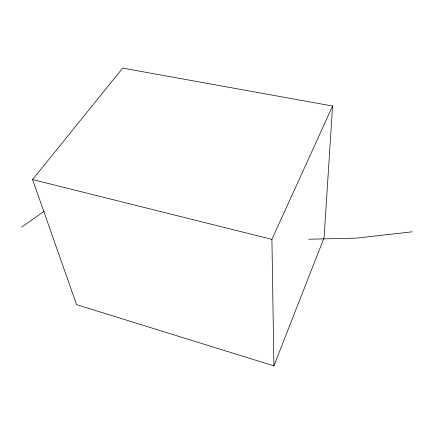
<?xml version="1.0" encoding="UTF-8"?>
<svg xmlns="http://www.w3.org/2000/svg" width="434" height="434" viewBox="0 0 434 434"><rect width="100%" height="100%" fill="white"/><g stroke="black" fill="none" stroke-linecap="round" stroke-linejoin="round"><path stroke-width="0.65" d="M332.558 106.032L324.084 237.713L273.908 365.884L76.558 304.641L32.577 179.551L122.676 68.116L332.558 106.032L271.917 239.362L273.908 365.884M21.7 227.09L44.165 211.282M412.3 231.805L356.721 238.109L308.764 239.226M32.577 179.551L271.917 239.362"/></g></svg>
